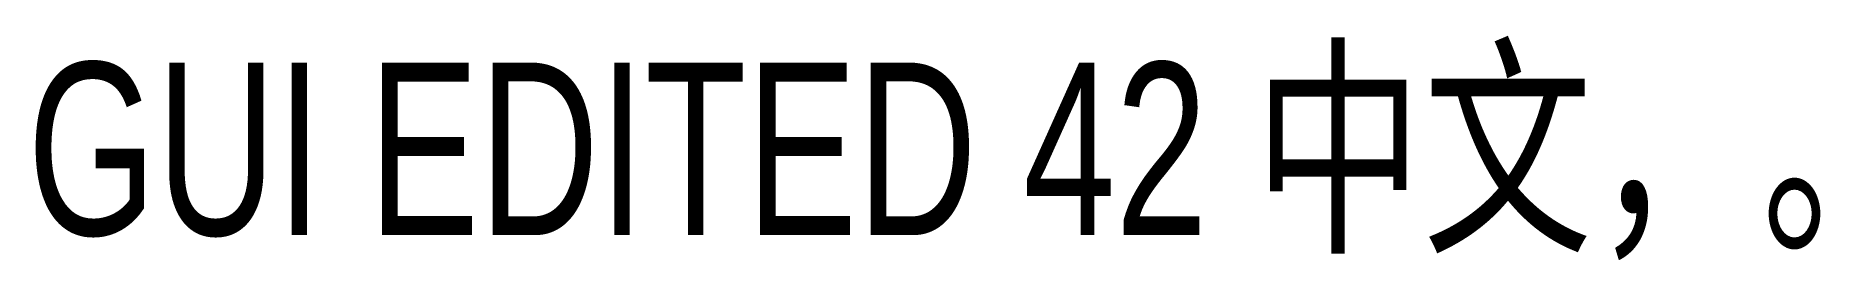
# Model space of a CAD drawing. Extents: x -110 to 605, y 92 to 182.
import ezdxf

# ---------------------------------------------------------------- set-up
doc = ezdxf.new("R2010")
doc.units = 0
doc.layers.add('OCR_TEXT', color=6, linetype='CONTINUOUS', lineweight=0)
doc.styles.add('wqy-unicode', font='wqy-unicode')

msp = doc.modelspace()

# ---------------------------------------------------------------- texts
at = {"layer": 'OCR_TEXT', "color": 6, "style": 'wqy-unicode', "width": 0.72}
msp.add_text('GUI EDITED 42 中文，。', height=69.1126, dxfattribs=at).set_placement((-113.59, 101.67))

doc.saveas('drawing.dxf')
